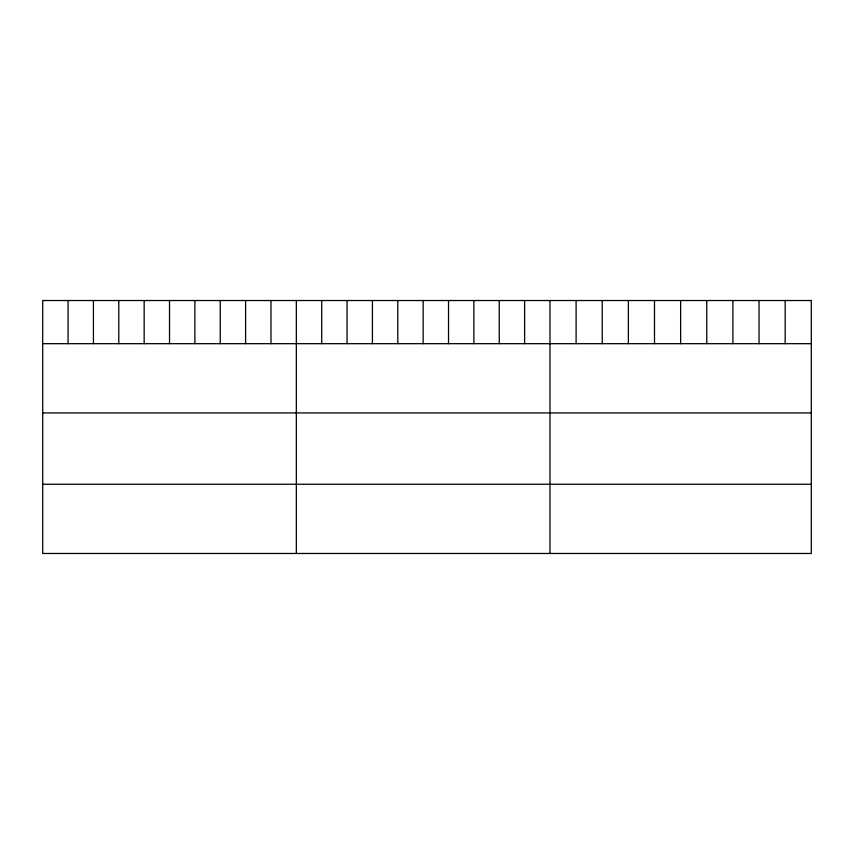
<?xml version="1.0" encoding="UTF-8"?>
<svg xmlns="http://www.w3.org/2000/svg" width="854" height="854" viewBox="0 0 854 854"><rect width="100%" height="100%" fill="white"/><g stroke="black" fill="none" stroke-linecap="round" stroke-linejoin="round"><path stroke-width="1.28" d="M811.3 343.682L811.3 553.477L42.7 553.477L42.7 300.523L811.3 300.523L811.3 343.682L42.7 343.682M42.7 412.92L811.3 412.92M42.7 484.25L811.3 484.25M785.168 300.523L785.168 343.682M759.035 300.523L759.035 343.682M732.903 300.523L732.903 343.682M706.77 300.523L706.77 343.682M680.638 300.523L680.638 343.682M654.506 300.523L654.506 343.682M628.373 300.523L628.373 343.682M602.241 300.523L602.241 343.682M576.108 300.523L576.108 343.682M549.976 300.523L549.976 553.477M524.612 300.523L524.612 343.682M499.248 300.523L499.248 343.682M473.885 300.523L473.885 343.682M448.521 300.523L448.521 343.682M423.157 300.523L423.157 343.682M397.793 300.523L397.793 343.682M372.429 300.523L372.429 343.682M347.066 300.523L347.066 343.682M321.702 300.523L321.702 343.682M296.338 300.523L296.338 553.477M270.974 300.523L270.974 343.682M245.61 300.523L245.61 343.682M220.247 300.523L220.247 343.682M194.883 300.523L194.883 343.682M169.519 300.523L169.519 343.682M144.155 300.523L144.155 343.682M118.791 300.523L118.791 343.682M93.428 300.523L93.428 343.682M68.064 300.523L68.064 343.682"/></g></svg>
